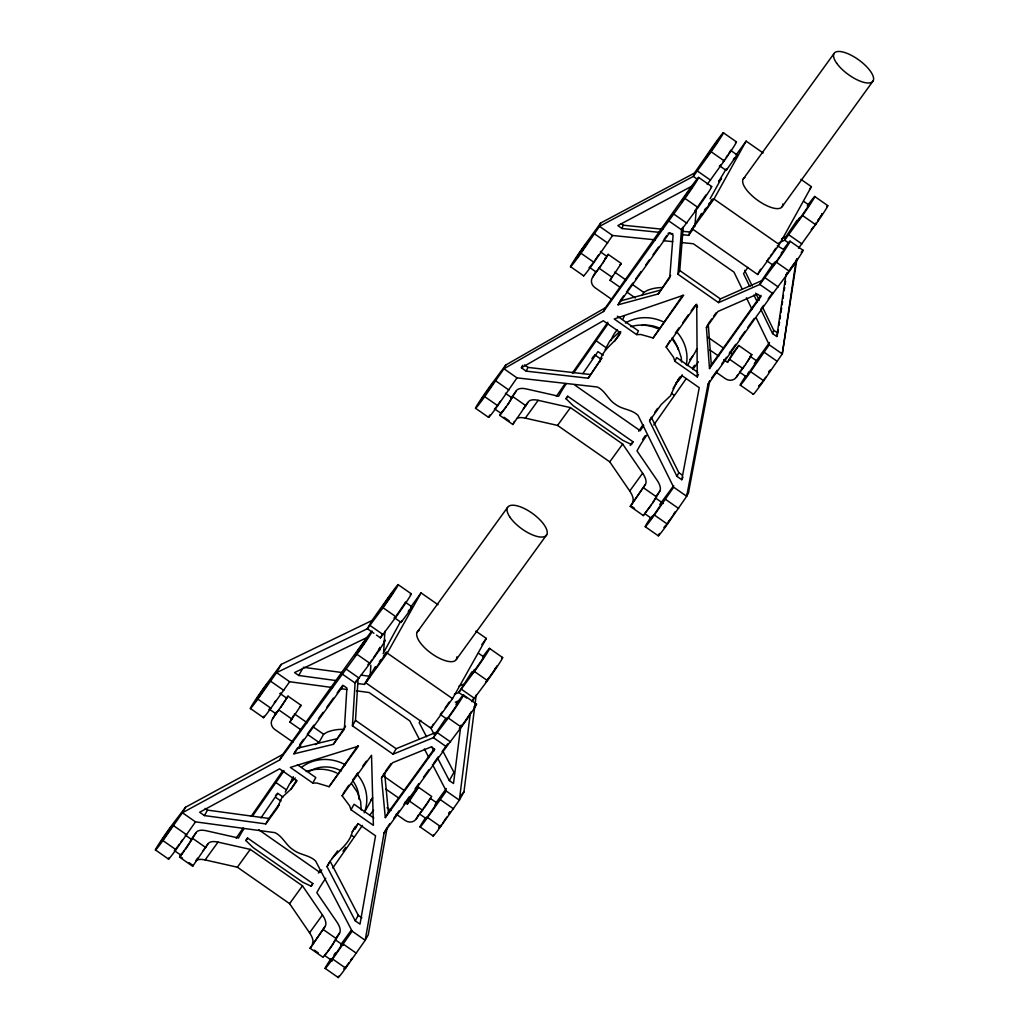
<?xml version="1.0" encoding="UTF-8"?>
<svg xmlns="http://www.w3.org/2000/svg" width="1029" height="1029" viewBox="0 0 1029 1029"><rect width="100%" height="100%" fill="white"/><g stroke="black" fill="none" stroke-linecap="round" stroke-linejoin="round"><path stroke-width="1.5" d="M455.988 704.351A19.911 0.836 -55.1 0 1 462.896 696.35A19.911 0.836 -55.1 0 1 448.31 718.023L433.402 737.664L393.052 754.193L352.42 725.831L355.082 682.999L356.613 680.272M352.42 725.831L355.494 720.351L358.053 679.114M370.26 674.818L370.852 665.197M379.637 650.534L379.83 647.37M383.65 651.846L384.936 631.227M783.712 248.979A19.911 0.836 -55.1 0 1 789.423 242.612A19.911 0.836 -55.1 0 1 776.355 262.189L759.814 284.454L718.589 302.629L677.957 274.267L681.494 229.789L682.703 227.306M677.957 274.267L679.77 270.537L683.179 227.653M694.819 226.676L696.157 211.112M460.876 725.213L453.506 783.493L449.313 780.574L437.557 757.974M470.189 714.332L459.346 800.163L440.605 826.634A19.911 0.836 -55.1 0 1 433.698 834.635M432.424 764.393L446.29 791.057L459.346 800.163L463.95 791.957L476.208 694.999M763.557 305.407L760.778 309.305L772.599 333.602L776.792 336.534L785.95 274.666M778.374 330.052L777.911 333.203L773.718 330.283L762.63 307.427M779.069 325.318L779.545 322.167M780.008 319.016L780.471 315.852M780.934 312.7L781.641 307.967M782.104 304.816L782.567 301.651M783.03 298.5L783.506 295.349M784.201 290.615L784.664 287.451M785.14 284.3L785.603 281.149M796.099 260.388L782.272 353.912L763.698 380.781A19.911 0.836 -55.1 0 1 753.241 394.12M796.742 260.234L782.272 353.912L769.229 344.805L756.096 317.717M185.503 807.263L170.608 826.904A19.911 0.836 -55.1 0 0 156.009 848.578A19.911 0.836 -55.1 0 0 162.929 840.59L182.429 812.743L279.656 759.955L356.934 654.264A19.911 0.836 -55.1 0 0 371.52 632.578A19.911 0.836 -55.1 0 0 364.613 640.578L282.731 754.476L185.503 807.263L182.429 812.743L195.484 821.849L275 832.654C282.911 836.461 285.805 845.169 293.162 849.8C300.082 855.125 309.305 854.893 315.633 861.016L352.137 931.168L365.192 940.274L368.253 934.808L387.161 827.355L384.087 832.834L365.192 940.274L345.68 968.122A19.911 0.836 -55.1 0 1 338.773 976.122M681.764 479.707L699.244 387.701L681.893 375.585L675.757 384.177L670.484 395.792L661.158 404.59L649.479 420.938L676.979 476.376L681.764 479.707L682.973 477.224M505.753 365.038L489.212 387.303A19.911 0.836 -55.1 0 0 475.758 407.613A19.911 0.836 -55.1 0 0 484.672 396.615L503.94 368.755L603.534 311.517L684.98 198.417A19.911 0.836 -55.1 0 0 698.447 178.107A19.911 0.836 -55.1 0 0 689.52 189.104L605.348 307.8L505.753 365.038L503.94 368.755L516.995 377.875L597.386 387.02C605.374 390.801 608.062 399.689 615.458 404.333C622.391 409.696 631.69 409.182 638.019 415.382L673.648 487.193L686.69 496.3L688.504 492.569L709.778 380.679L707.965 384.396L686.69 496.3L667.435 524.147A19.911 0.836 -55.1 0 1 659.473 533.421M352.291 831.818C348.96 846.7 332.946 852.977 327.055 866.662L355.224 920.814L360.009 924.145L375.546 835.805L358.195 823.689L352.291 831.818L355.365 826.351M599.933 361.861C602.042 349.075 614.827 343.39 620.654 332.856L603.303 320.739L521.407 367.803L526.192 371.147L588.254 378.209L601.746 358.131L588.254 378.209M600.64 223.049L599.521 226.367L580.948 253.237A19.911 0.836 -55.1 0 1 570.49 266.575A19.911 0.836 -55.1 0 1 582.8 247.706L600.64 223.049L694.421 173.091L712.994 146.221A19.911 0.836 -55.1 0 1 723.451 132.882A19.911 0.836 -55.1 0 1 711.142 151.752L693.314 176.409L599.521 226.367L612.577 235.487L655.332 239.86M660.116 232.425L622.03 228.528L623.137 225.197L621.04 223.743M694.421 173.091L693.314 176.409L697.225 179.149M682.343 234.702L688.684 235.358L689.803 232.027L695.051 224.592M797.089 220.296L785.796 236.85L784.69 240.181L778.953 242.805M772.599 333.602L773.718 330.283M776.792 336.534L777.538 334.322M730.603 150.35L737.124 154.903L726.191 170.402L727.091 168.769M777.294 245.777L784.098 249.764M521.407 367.803L522.616 365.321M526.192 371.147L528.006 367.417L590.067 374.492M603.534 311.517L605.348 307.8M618.12 304.79L669.596 232.76L673.107 235.204L669.712 277.894L658.238 293.96L618.12 304.79L619.329 302.307M614.519 341.435L620.719 331.582M636.617 334.605L640.913 334.502L653.106 337.962L683.68 295.169L614.236 318.99L636.617 334.605L638.43 330.888L617.374 316.186M658.238 293.96L670.638 275.412M653.106 337.962L682.716 295.336M698.459 374.44L697.263 376.923L674.87 361.308L673.545 357.282L666.162 347.069L669.828 340.753M674.87 361.308L676.683 357.577L697.752 372.279M650.084 419.703L651.293 417.221L678.793 472.645L682.381 475.154M675.757 384.177L676.966 381.682M706.409 327.569L717.882 311.517L757.46 294.075L760.971 296.519L709.495 368.562L706.409 327.569L707.618 325.087M718.589 302.629L720.403 298.899L761.627 280.724L773.435 263.321M709.495 368.562L711.309 364.845L760.945 295.374M761.627 280.724L759.814 284.454L772.869 293.561L789.41 271.296A19.911 0.836 -55.1 0 0 801.154 253.957A19.911 0.836 -55.1 0 0 801.192 252.272M676.979 476.376L678.793 472.645M161.604 840.86L161.013 842.069L162.26 839.767M256.53 699.386L255.938 700.595L257.52 698.665M325.267 926.164L310.141 948.262L325.267 926.164A27.204 10.65 35.9 0 0 322.45 915L302.487 885.828L250.266 849.388L218.019 842.121A27.204 10.65 35.9 0 0 207.781 844.179L192.667 866.277L179.612 857.17L181.181 854.031M184.5 850.687L180.95 855.215L181.837 853.44M266.858 685.134L267.45 683.925L265.868 685.854M185.207 835.046L191.741 839.6L179.612 857.17M280.248 693.778L280.493 693.044M276.106 713.046L275.888 713.74L279.425 709.213M286.499 697.919L288.017 696.17L301.073 705.277L289.869 722.114L301.265 730.063M355.61 654.534L355.018 655.743L356.587 653.827M381.72 608.01L381.129 609.219L382.698 607.303M365.925 640.295L366.594 639.176L365.719 640.064M368.318 664.129L368.073 664.863L369.372 663.358M394.429 617.606L394.184 618.339L395.47 616.834M379.328 648.926L379.65 648.283L379.109 648.682M576.484 258.279L578.324 254.999M587.032 243.346L587.263 242.664M405.323 602.197L411.844 606.75L407.445 613.837L401.066 622.365L394.544 617.812M589.424 267.18L589.18 267.913L589.643 267.437L596.061 271.952L601.013 265.469M600.434 251.989L600.756 251.333M596.061 271.952L596.293 271.257M606.673 256.131L608.19 254.382L621.246 263.488L610.056 280.325L620.178 287.387M323.492 956.52C327.222 953.15 335.75 940.223 339.596 933.007A27.204 10.65 35.9 0 0 336.779 921.843L316.816 892.67L319.363 888.13A18.02 0.759 -55.1 0 1 325.743 878.239M459.371 728.545L459.693 727.889M470.703 712.698L470.948 711.965M430.328 798.401L428.411 801.604M496.467 666.651L496.775 666.046M439.28 826.917L439.499 827.162M523.349 408.745L527.967 402.39A27.204 10.65 35.9 0 1 538.193 400.332L570.452 407.613L622.661 444.052L642.623 473.211A27.204 10.65 35.9 0 1 645.44 484.376L630.237 506.384L643.382 515.593L651.344 504.93M643.665 514.732L643.382 515.593M655.576 498.1L652.463 503.117M746.025 363.636L751.877 354.683L738.732 345.474L727.529 362.311L723.734 359.661M664.541 526.616L664.31 527.298L666.586 524.507M750.501 356.613L747.388 361.629M675.165 511.76L674.201 513.458M746.064 376.498L745.819 377.231L757.318 360.574L756.019 362.067M758.797 386.261L759.119 385.605M759.466 385.129L759.235 385.824M770.451 369.771L769.126 371.983M285.265 792.124L289.715 783.674L295.284 777.911M605.065 349.809L609.747 340.933L619.059 332.135M354.992 829.22L357.951 823.586M679.693 377.592L673.043 388.576M706.035 194.854L694.755 211.009M800.948 179.38L811.392 186.661L779.262 244.58L757.627 274.486L692.363 228.94L701.508 213.492M710.087 198.803L721.509 178.21L718.641 181.554L726.333 168.73M692.363 228.94L713.997 199.034L746.128 141.114L763.094 152.961M757.627 274.486L760.547 269.225M773.396 264.659C770.271 270.653 788.098 245.069 783.493 250.176M797.411 258.626L796.06 260.89M281.2 664.412L276.595 672.632L257.855 699.103A19.911 0.836 -55.1 0 1 250.935 707.103A19.911 0.836 -55.1 0 1 265.533 685.417L281.2 664.412L371.971 620.526L390.711 594.055A19.911 0.836 -55.1 0 1 397.631 586.054A19.911 0.836 -55.1 0 1 383.032 607.74L367.366 628.745L276.595 672.632L289.651 681.738L332.586 687.565M204.437 815.585L265.816 823.92L277.045 808.434L282.036 797.359L291.066 789.089L296.957 780.96L279.605 768.843L199.665 812.254L204.437 815.585L207.511 810.106L268.891 818.454L279.181 804.254M185.786 849.066L195.999 832.795A27.204 10.65 35.9 0 1 206.237 830.75L238.484 838.018L241.043 833.477A18.02 0.759 -55.1 0 1 243.809 828.988M293.021 742.179L274.743 729.42A7.962 7.319 29.3 0 1 272.518 718.937L276.364 712.094M367.096 637.491L294.551 672.567L298.744 675.487L302.59 668.644M289.869 722.114L293.715 715.271M279.656 759.955L282.731 754.476M293.934 753.82L343.39 685.571L346.902 688.028L344.355 729.137L333.332 744.34L293.934 753.82L296.236 749.717M247.565 838.03L246.034 840.744L253.108 847.562L302.719 882.187L311.311 886.291L312.829 883.577L247.565 838.03L245.661 840.474M371.971 620.526L367.366 628.745L373.9 633.298M265.816 823.92L268.891 818.454M277.817 807.07L279.348 804.331M501.355 412.243L499.785 415.382L512.841 424.488L527.967 402.39M291.066 789.089L296.661 780.136M315.298 744.584L319.003 742.436L323.608 734.23L327.106 732.198A39.835 36.607 29.3 0 1 344.02 729.42M507.516 404.899L516.185 391.007A27.204 10.65 35.9 0 1 526.411 388.962L558.67 396.229L561.217 391.689A18.02 0.759 -55.1 0 1 566.053 384.074M376.511 635.112L380.421 637.851L382.724 633.748M611.895 299.478L594.916 287.631A7.962 7.319 29.3 0 1 592.691 277.148L595.765 271.669M358.118 683.565L364.369 684.414L370.633 673.918M475.874 631.137L486.318 638.43L452.528 698.64L431.022 728.313L365.758 682.767L375.238 666.856M383.11 653.569L400.513 621.58M514.41 421.337L512.841 424.488M333.332 744.34L345.577 726.191M312.752 783.043L316.983 783.043L329.087 786.683L358.465 746.141L290.371 767.415L312.752 783.043L315.826 777.564L297.394 764.701M365.758 682.767L387.264 653.093L421.054 592.884L438.02 604.718M610.056 280.325L612.358 276.209M329.087 786.683L357.86 745.729M342.142 795.79L371.52 755.247L373.386 825.361L351.005 809.733L349.616 805.823L342.142 795.79L345.217 790.311M567.738 396.242L566.22 398.956L573.282 405.773L622.905 440.399L631.484 444.502L633.015 441.788L567.738 396.242L565.847 398.686M351.005 809.733L354.079 804.266L373.823 818.042M642.25 295.169L643.781 292.442L647.292 290.41A39.835 36.607 29.3 0 1 662.727 287.58M327.055 866.662L329.357 862.546M393.052 754.193L396.126 748.713L436.476 732.185L445.235 719.181M381.502 777.963L392.525 762.759L431.254 746.887L434.765 749.344L385.309 817.592L381.502 777.963L383.804 773.859M364.202 812.794L372.652 797.745A39.835 36.607 29.3 0 1 370.659 800.24M431.022 728.313L433.325 724.21M385.309 817.592L388.383 812.113L434.109 749.022M436.476 732.185L433.402 737.664L446.457 746.771L461.365 727.143A19.911 0.836 -55.1 0 0 474.588 707.733A19.911 0.836 -55.1 0 0 473.906 706.949M471.951 671.808L458.741 692.504L454.419 694.279M404.821 802.324L407.355 804.099L411.96 795.88L418.546 787.262L431.691 796.472L416.115 819.135A7.962 7.319 29.3 0 1 405.285 820.525L396.139 814.145M473.34 698.884L471.796 701.624L487.463 680.619A19.911 0.836 -55.1 0 0 499.772 662.689A19.911 0.836 -55.1 0 0 501.625 658.444M355.224 920.814L358.298 915.334L330.116 861.183M416.115 819.135L418.417 815.032M449.313 780.574L453.93 772.367L442.907 751.183M680.542 377.849L682.073 375.122M687.449 365.539L692.826 355.957M630.327 506.474L645.44 484.376M727.529 362.311L732.146 354.105L738.732 345.474M651.254 518.192L644.72 513.638L653.055 502.435L659.769 491.219A27.204 10.65 35.9 0 0 656.952 480.054L636.99 450.895L639.536 446.342A18.02 0.759 -55.1 0 1 646.726 435.267M716.325 372.357L725.458 378.736A7.962 7.319 29.3 0 0 736.288 377.36L737.819 374.62M702.267 213.517C694.819 225.222 719.412 190.481 710.936 201.079M786.478 273.804L787.108 272.736M796.24 260.504L797.051 258.819M171.277 827.715L172.589 825.502L170.943 827.342M256.182 699.861L257.186 698.292M266.202 686.227L267.09 684.452M586.376 244.439L587.623 242.149L586.826 243.114M382.364 606.917L381.926 608.255M355.262 655.01L356.266 653.454M391.38 594.865L392.705 592.653L391.83 593.54M392.383 593.296L390.428 596.37M502.011 411.651L501.136 413.426L506.075 406.944M365.282 641.389L366.157 639.614L364.948 641.016M405.439 602.402L396.602 615.355M401.953 620.59L401.066 622.365M375.842 667.114C369.025 678.484 395.535 639.832 383.47 656.065M730.629 150.504L728.918 153.27M447.332 717.625C440.901 728.249 463.835 695.501 456.606 704.351M469.713 714.267L470.356 713.174M331.66 958.604C324.225 970.656 348.921 935.232 340.921 945.342M426.585 817.116C419.317 829.258 447.589 788.021 434.714 805.334M344.008 968.881L345.011 967.311M438.946 827.393L439.64 826.236M448.953 813.772L449.956 812.203M652.257 516.134C643.215 530.578 671.037 490.679 660.515 504.313M820.126 217.222L821.065 215.743M161.952 840.178L163.212 838.262M170.312 829.22L171.573 827.316M256.89 698.691L258.15 696.787M265.238 687.732L266.498 685.828M585.424 245.944L586.684 244.04M510.075 401.091L511.992 397.889L505.393 393.258M382.068 607.329L383.328 605.425M605.001 259.617L606.917 256.414L601.618 252.684M355.957 653.852L357.217 651.949M365.578 640.99L363.121 644.707M378.633 650.096L373.347 657.943M474.472 669.493C463.089 687.115 490.666 648.026 482.704 657.827M494.859 669.249L495.811 667.744M496.119 667.345L493.65 671.062M468.748 715.772L470.009 713.869M333.486 943.091L334.888 940.262M799.662 217.582C788.278 235.204 815.868 196.115 807.906 205.916M820.293 217.042L822.325 213.62L821.785 214.019M583.546 275.682A19.911 0.836 -55.1 0 0 594.003 262.356L612.577 235.487M774.245 263.283L775.39 261.52M745.806 375.868A19.911 0.836 -55.1 0 0 740.443 385.09A19.911 0.836 -55.1 0 0 750.643 371.675L769.229 344.805M672.927 515.503L674.085 513.741M775.712 248.323L773.178 252.105M795.301 261.983L788.638 271.527M162.981 838.571L164.421 836.461M169.116 831.033L170.557 828.911M257.906 697.083L259.347 694.974M264.041 689.546L265.482 687.436M579.52 253.185L576.124 258.806L576.922 257.829M584.215 247.757L585.655 245.648M489.778 414.983A19.911 0.836 -55.1 0 0 497.727 405.722L516.995 377.875M598.711 254.755L594.453 261.006M383.097 605.721L384.524 603.611M389.219 598.183L390.66 596.061M356.986 652.245L358.426 650.135M364.549 642.585L360.291 648.836M449.171 702.112L445.171 707.965M467.552 717.586L468.98 715.464M747.787 373.733L749.073 371.791M650.328 518.166A19.911 0.836 -55.1 0 0 645.44 526.629A19.911 0.836 -55.1 0 0 654.38 515.04L673.648 487.193M169.065 857.684A19.911 0.836 -55.1 0 0 175.985 849.697L195.484 821.849M263.99 716.21A19.911 0.836 -55.1 0 0 270.91 708.209L289.651 681.738M794.915 262.652L787.815 272.711M330.695 959.131A19.911 0.836 -55.1 0 0 325.1 968.508A19.911 0.836 -55.1 0 0 332.624 959.015L352.137 931.168M425.62 817.656A19.911 0.836 -55.1 0 0 420.025 827.033A19.911 0.836 -55.1 0 0 427.549 817.528L446.29 791.057M704.389 210.25L705.753 208.257M818.943 219.023L817.579 221.016L819.007 218.971M259.192 695.154L260.71 692.98M264.196 689.366L258.369 697.611M164.267 836.641L168.73 830.236M167.753 833.027L169.27 830.853M579.366 253.366L580.883 251.192M582.851 249.751L584.369 247.577M180.872 842.082L182.326 839.96M602.441 263.424L608.19 254.382M604.383 260.749L592.691 277.148M509.458 402.223L499.785 415.382M384.37 603.791L388.846 597.386M387.856 600.177L389.386 598.003M358.272 650.315L359.79 648.141M726.178 157.334L727.632 155.199M493.804 670.882L487.978 679.127M466.188 719.58L467.706 717.406M427.794 802.736L424.308 807.791M332.869 944.223L327.634 951.722M333.962 955.066L335.415 952.931M445.428 819.084L446.792 817.09M351.867 958.565L350.503 960.559L352.021 958.385M672.04 516.777L667.86 522.771M243.153 827.985L237.776 835.831A18.02 0.759 -55.1 0 0 236.181 838.172M251.23 816.216L282.924 770.515M252.645 815.946L284.068 770.798M260.954 817.914L277.779 793.372L283.001 797.025M565.127 383.585L557.95 394.043A18.02 0.759 -55.1 0 0 556.355 396.384M572.304 373.115L607.805 322.257M573.719 372.871L607.985 323.865M591.932 358.581L593.694 356.008M582.903 373.54L597.965 351.584L603.187 355.237M318.424 873.029L320.199 870.444M321.794 869.917L320.019 872.502L258.665 829.683M343.017 851.253L345.705 847.33M332.74 868.026L362.401 825.451M638.597 431.241L643.035 424.784M643.742 425.556L640.192 430.714L574.928 385.168M642.559 439.55L645.247 435.627M653.814 424.938L686.304 378.518M260.646 693.031L263.656 688.761M167.817 832.976L164.794 837.246M580.819 251.243L582.35 249.057M581.398 251.886L582.916 249.713M274.267 702.794L275.798 700.608M280.724 707.592L288.017 696.17M387.933 600.126L383.56 606.248M359.713 648.18L364.099 642.07M379.367 661.801L380.794 659.756M464.722 721.715L466.253 719.528M746.269 363.456L736.288 377.36M445.493 819.033L442.483 823.303M764.148 379.431L765.679 377.244M500.364 401.297L497.393 405.439M670.059 519.722L667.088 523.864M707.206 184.448L724.197 160.858A19.911 0.836 -55.1 0 0 735.452 142.761M688.684 235.358L693.07 229.158M747.89 267.424L743.517 273.611L749.742 286.474M788.6 242.908L784.69 240.181L802.53 215.524A19.911 0.836 -55.1 0 0 814.608 197.156A19.911 0.836 -55.1 0 0 807.289 205.916M798.581 248.221L815.573 224.631A19.911 0.836 -55.1 0 0 826.827 206.533M754.321 363.559L769.499 342.541M262.138 690.935L265.019 686.909M261.25 693.585L257.237 699.09M582.311 249.147L585.192 245.121M579.906 253.97L581.424 251.796M179.342 844.269L174.531 850.7M272.518 718.937L286.731 698.202L280.132 693.559M387.316 599.56L390.197 595.547M358.799 650.92L360.33 648.746M623.613 295.928L619.934 301.073L660.052 290.229M627.291 290.783L632.796 283.065M635.562 279.206L641.067 271.489M645.672 265.045L649.35 259.9M653.029 254.755L658.534 247.037M664.052 239.32L666.805 235.461M723.155 161.592L724.648 159.508M668.438 220.682L681.494 229.789L698.035 207.524A19.911 0.836 -55.1 0 0 711.129 186.982M675.384 332.972L679.089 327.788M682.806 322.604L688.362 314.823M691.141 310.925L694.845 305.742M666.162 347.069L696.736 304.275L697.263 376.923M708.222 323.852L711.759 318.913M713.521 316.443L716.171 312.739M654.881 412.192L657.582 408.41M677.571 380.447L680.195 376.768M770.348 256.118L771.75 254.15M814.544 225.364L816.036 223.28M814.749 225.017L816.151 223.061M464.761 721.625L460.748 727.13M711.631 378.08L717.2 370.286M721.831 363.803L726.461 357.32M729.252 353.423L735.735 344.342M739.452 339.146L745.009 331.364M747.787 327.466L754.283 318.385M768.187 298.924L772.83 292.429M407.355 804.099L418.546 787.262M707.965 384.396L772.869 293.561M744.597 365.681L739.581 372.074M659.846 504.416L673.673 485.662M347.558 964.778L349.075 962.604M736.108 154.967L746.128 141.114M743.118 179.187L833.992 53.572M782.272 206.507L873.145 80.892M809.566 189.182L811.392 186.661M190.468 840.423L195.999 832.795M510.654 398.635L516.185 391.007M195.806 860.707L197.645 858.16M203.176 850.533L207.781 844.179M196.333 860.45A27.204 10.65 35.9 0 1 205.118 859.922L218.019 842.121M516.507 418.662A27.204 10.65 35.9 0 1 525.292 418.134L538.193 400.332M299.799 744.481L303.542 739.336M307.272 734.179L313.806 725.162M318.463 718.731L323.132 712.287M326.862 707.142L333.396 698.125M337.139 692.98L342.734 685.25M298.886 748.495L300.764 745.909M380.421 637.851L396.088 616.847A19.911 0.836 -55.1 0 0 408.397 598.917A19.911 0.836 -55.1 0 0 410.249 594.672M342.027 673.892L355.082 682.999L369.99 663.371A19.911 0.836 -55.1 0 0 382.286 645.44A19.911 0.836 -55.1 0 0 384.139 641.196M411.085 606.621L421.054 592.884M364.369 684.414L370.157 676.426M205.118 859.922L237.365 867.203L250.266 849.388M525.292 418.134L557.538 425.414L570.452 407.613M417.208 632.089L507.529 507.464M346.13 789.05L348.882 785.243M352.561 780.175L358.066 772.573M362.658 766.245L366.324 761.177M456.374 659.422L546.695 534.797M420.848 720.39L419.189 722.667L426.546 736.79M312.366 943.966A27.204 10.65 35.9 0 0 309.549 932.801L289.586 903.642L302.487 885.828M385.489 771.223L391.007 763.621M632.539 502.178A27.204 10.65 35.9 0 0 629.722 491.013L609.76 461.854L622.661 444.052M481.791 644.681L486.318 638.43M331.994 858.598L337.602 850.854M692.697 367.855L694.575 365.256M369.848 815.161L373.578 810.016M692.826 369.514L698.421 361.796M466.574 697.971L458.741 692.504L474.42 671.5A19.911 0.836 -55.1 0 0 488.826 650.135A19.911 0.836 -55.1 0 0 483.013 656.553M309.549 932.801L322.45 915M629.722 491.013L642.623 473.211M388.1 826.068L389.952 823.496M393.683 818.364L399.265 810.659M403.921 804.241L409.503 796.523M415.086 788.819L418.816 783.686M423.472 777.268L429.054 769.551M433.711 763.132L438.367 756.714M442.084 751.569L447.666 743.864M384.087 832.834L446.457 746.771M335.904 938.088L339.596 933.007M656.09 496.3L659.769 491.219M436.155 802.581L446.29 788.587M341.204 944.095L351.056 930.486M733.407 159.495L734.693 157.746M708.582 204.244L709.869 202.494M583.713 247.192L586.324 243.641M578.542 255.822L580.022 253.751M168.615 830.454L170.094 828.396M163.444 839.098L164.923 837.027M592.961 263.09L590.466 266.421M385.039 604.177L382.428 607.727M362.607 644.128L365.231 640.591M357.449 652.772L358.928 650.701M370.504 661.879L371.855 660.026M408.307 611.277L409.568 609.541M423.022 809.424L419.472 813.939L426.006 818.492M762.785 381.296L760.174 384.846M346.4 966.295L347.673 964.559M781.23 253.16L782.49 251.462M767.981 259.282L769.062 257.867M812.395 228.194L813.463 226.779M577.41 257.301L578.761 255.488M264.813 687.243L266.974 684.414M604.563 259.128L605.631 257.739M169.888 828.731L171.226 826.904M163.65 838.764L161.489 841.593L162.595 840.153M389.991 595.881L391.329 594.067M357.655 652.437L355.481 655.267M442.509 711.644L440.669 713.985M487.129 680.182L488.196 678.793M462.085 725.316L460.246 727.657M326.823 952.635L324.984 954.976M440.271 826.21L441.325 824.808M345.062 968.109L346.194 966.63M630.16 445.454L633.015 441.788M310.938 886.02L312.829 883.577M496.132 407.137L494.46 409.195M665.827 525.562L664.155 527.633M786.761 273.933L787.558 272.942M686.729 494.769L688.504 492.569M586.041 244.066L587.147 242.625M576.587 258.318L577.693 256.877M619.728 265.238L621.336 263.591M270.293 708.196L268.993 709.701M720.673 164.923L719.374 166.428M391.059 594.492L392.165 593.051M299.542 707.026L301.15 705.379M410.635 608.152L411.922 606.827M811.225 229.711L812.048 228.695M750.27 356.343L751.787 354.581M486.858 680.606L485.559 682.098M768.804 371.61L769.576 370.659M760.444 384.422L758.875 386.338M448.901 812.961L449.724 811.945M439.988 826.634L438.701 828.126M344.239 969.125L345.345 967.684M786.812 273.997L785.847 275M461.185 795.147L463.95 791.957M275.528 795.456L277.779 793.372M691.372 186.416L617.837 225.595L622.03 228.528M781.5 238.831L785.796 236.85M459.024 686.073L463.359 684.298M455.32 702.254L458.214 701.071M630.918 326.682C639.575 323.903 649.44 324.932 657.647 328.65M306.218 771.518C316.07 768.02 327.338 768.47 336.766 772.998M297.008 748.34L336.393 738.873M623.137 225.197L662.817 229.261M683.449 231.384L689.803 232.027M668.053 233.236L672.812 233.724M663.255 240.67L672.76 241.648M682.253 242.625L693.34 243.757L733.986 272.119L742.269 289.213M303.349 667.281L342.413 672.593M361.166 675.14L368.974 676.194M298.744 675.487L336.239 680.593M340.535 688.645L346.889 689.52M356.433 690.806L369.154 692.543L409.799 720.905L419.279 739.144M723.31 132.715L736.365 141.822M814.685 196.488L827.74 205.594M803.7 201.362L808.923 205.003M711.142 151.752L724.197 160.858M802.53 215.524L815.573 224.631M719.657 165.849L726.191 170.402M697.495 171.071L710.55 180.191M788.87 234.844L801.925 243.95M698.64 177.425L711.695 186.545M790.028 241.198L803.07 250.304M713.997 199.034L779.262 244.58M684.98 198.417L698.035 207.524M776.355 262.189L789.41 271.296M766.631 260.71L773.152 265.263M673.789 214.083L686.845 223.19M765.164 277.843L778.22 286.962M679.77 270.537L720.403 298.899M594.608 233.917L607.65 243.024M764.303 352.342L777.358 361.462M750.437 356.536L756.958 361.089M614.66 272.106L626.056 280.068M632.385 284.48L643.781 292.442M708.081 337.306L723.271 347.918M729.612 352.33L732.146 354.105M580.948 253.237L594.003 262.356M750.643 371.675L763.698 380.781M599.148 268.247L612.204 277.354M729.69 359.34L742.745 368.446M626.52 291.812L635.382 297.998M709.804 349.937L718.666 356.124M739.658 372.151L746.179 376.717M570.645 266.743L583.687 275.849M740.34 385.168L753.395 394.287M595.855 340.586L606.3 347.866M671.577 393.425L674.188 395.239M594.582 354.709L601.116 359.262M524.417 364.922L528.006 367.417M495.862 380.949L508.918 390.055M665.57 499.374L678.625 508.493M557.538 425.414L609.76 461.854M512.982 396.718L526.025 405.825M643.511 487.81L656.566 496.93M655.512 498.023L663.345 503.49M484.672 396.615L497.727 405.722M654.38 515.04L667.435 524.147M494.602 408.873L501.136 413.426M503.991 417.259L509.214 420.9M630.61 505.625L634.533 508.352M475.552 408.281L488.608 417.401M645.247 526.719L658.303 535.826M398.107 584.626L411.163 593.733M489.482 648.399L502.538 657.505M478.421 653.209L483.643 656.849M383.032 607.74L396.088 616.847M474.42 671.5L487.463 680.619M370.131 625.542L383.187 634.649M461.506 689.314L474.562 698.421M463.372 694.922L476.427 704.029M387.264 653.093L452.528 698.64M356.934 654.264L369.99 663.371M448.31 718.023L461.365 727.143M440.232 714.448L446.753 719.001M346.181 669.094L359.237 678.201M437.557 732.867L450.612 741.973M355.494 720.351L396.126 748.713M270.756 681.301L283.811 690.408M440.451 799.726L453.506 808.833M430.251 798.324L436.785 802.877M294.474 713.894L307.144 722.731M313.472 727.156L323.608 734.23M384.1 776.445L404.371 790.581M278.975 710.036L292.017 719.142M409.503 801.128L422.559 810.235M257.855 699.103L270.91 708.209M427.549 817.528L440.605 826.634M307.607 734.487L319.003 742.436M385.824 789.076L398.493 797.912M269.354 709.187L275.888 713.74M250.459 708.531L263.514 717.637M420.166 826.956L433.209 836.062M387.007 807.765L390.917 810.505M275.682 782.374L286.126 789.655M351.391 835.201L354.002 837.027M275.708 797.411L280.93 801.051M205.118 808.447L207.511 810.106M358.298 915.334L361.886 917.842M237.365 867.203L289.586 903.642M192.796 838.506L205.851 847.613M323.338 929.599L336.393 938.718M173.682 825.747L186.738 834.853M343.377 944.172L356.433 953.278M335.325 939.811L343.159 945.265M162.929 840.59L175.985 849.697M332.624 959.015L345.68 968.122M174.428 850.661L180.95 855.215M324.547 955.426L332.38 960.893M179.895 856.308L182.506 858.135M189.027 862.688L192.95 865.415L192.667 866.277M314.347 950.14L318.27 952.88M310.141 948.262L323.196 957.382M155.533 850.018L168.589 859.125M325.228 968.443L338.284 977.55M351.571 783.674L357.295 792.137L360.639 801.565L361.256 809.939M672.439 339.338L678.072 347.969L681.275 357.655L681.52 361.989M430.418 727.169L434.084 734.23M431.678 746.681L433.891 750.913M424.398 748.958L428.771 757.383M744.623 270.293L752.238 285.998M755.71 293.149L759.17 300.288M753.897 295.04L757.37 302.179M746.424 297.767L751.942 309.176M384.576 772.483L388.383 812.113M708.338 325.421L711.309 364.845M782.735 203.999A23.899 8.978 35.9 0 1 758.309 200.745A23.899 8.978 35.9 0 1 744.919 177.605M682.291 375.186A39.835 36.607 29.3 0 1 676.297 382.659M610.814 340.753A39.835 36.607 29.3 0 1 617.259 329.807M625.375 323.042A39.835 36.607 29.3 0 1 664.297 322.334M677.121 332.316A39.835 36.607 29.3 0 1 686.279 364.768M641.607 325.408A31.86 29.288 29.3 0 1 660.309 328.534M672.156 337.911A31.86 29.288 29.3 0 1 678.162 349.641M695.874 304.481A39.835 36.607 29.3 0 1 697.559 306.886M696.71 348.985A39.835 36.607 29.3 0 1 689.739 359.635M623.098 318.861A39.835 36.607 29.3 0 1 624.32 315.916M290.641 782.542A39.835 36.607 29.3 0 1 293.342 776.754M301.767 767.184A39.835 36.607 29.3 0 1 345.448 764.83M356.947 774.091A39.835 36.607 29.3 0 1 364.819 811.186M309.51 771.351A31.86 29.288 29.3 0 1 341.371 770.953M352.818 780.779A31.86 29.288 29.3 0 1 358.992 799.224M456.902 656.836A23.899 9.364 35.9 0 1 432.18 653.968A23.899 9.364 35.9 0 1 419.073 630.43M481.212 399.972L492.775 383.598L481.212 399.972M681.52 201.787L693.083 185.4L681.52 201.787M682.047 200.925L681.867 201.543L692.71 185.992L682.047 200.925M706.884 156.164L706.704 156.781L717.895 140.741L706.318 157.321L717.547 141.23L706.884 156.164M481.778 399.072L481.559 399.767L492.338 384.139L481.778 399.072M836.628 63.155A23.899 8.978 35.9 0 0 871.344 82.474A23.899 8.978 35.9 0 0 852.732 56.068A23.899 8.978 35.9 0 0 836.628 63.155M510.011 517.265A23.899 9.364 35.9 0 0 544.843 536.456A23.899 9.364 35.9 0 0 526.501 509.664A23.899 9.364 35.9 0 0 510.011 517.265"/></g></svg>
